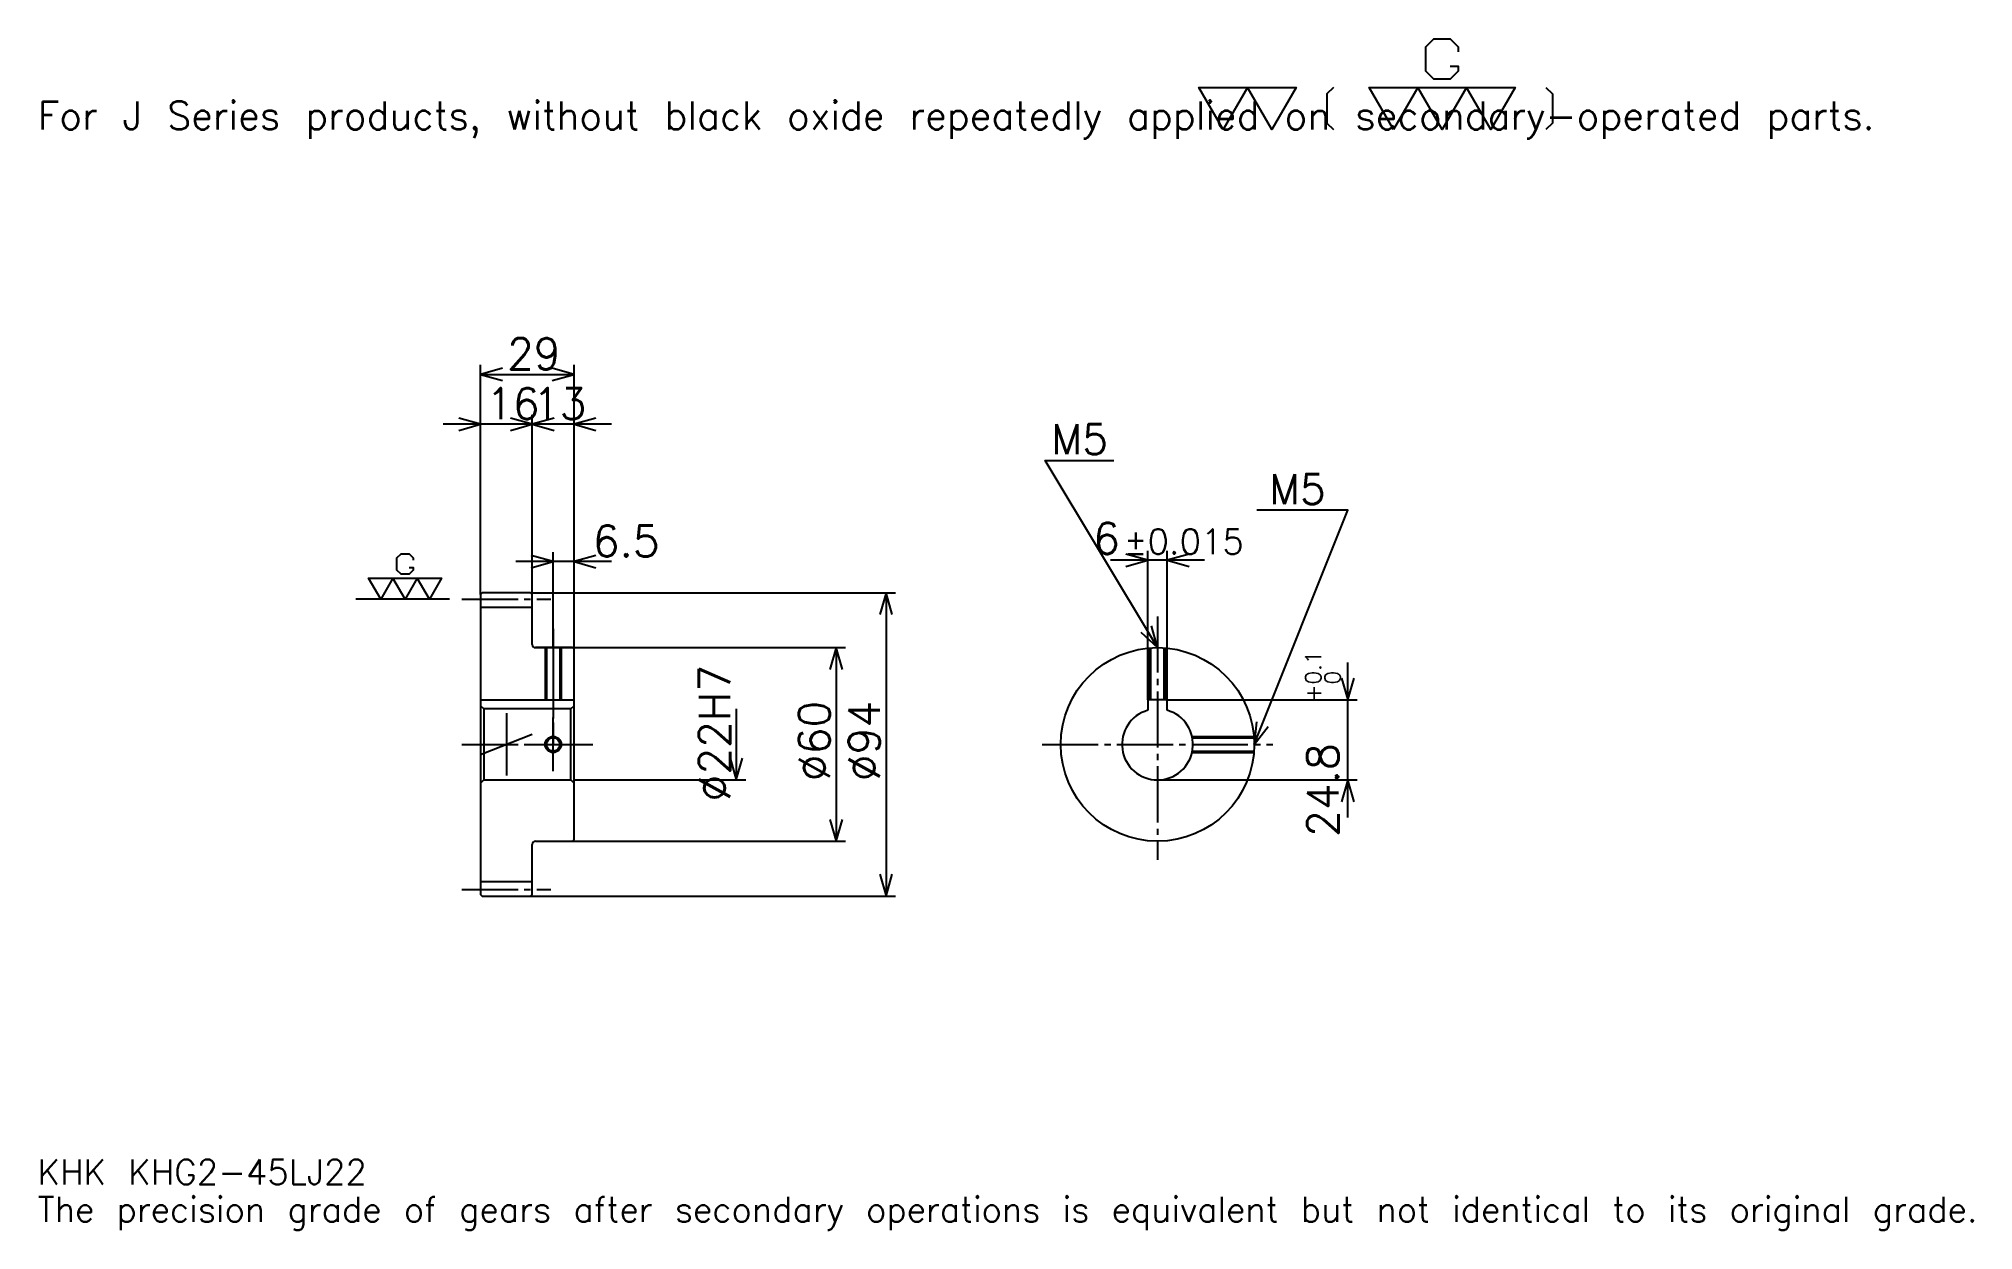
# Model space of a CAD drawing. Extents: x 20 to 620, y 7 to 376.
import ezdxf

# ---------------------------------------------------------------- set-up
doc = ezdxf.new("R2010")
doc.units = 0
doc.linetypes.add('DASHDOT', pattern=[23.217392, 17.413043, -1.934783, 1.934783, -1.934783])
doc.layers.get('0').update_dxf_attribs({"linetype": 'CONTINUOUS'})
doc.layers.add('DASHDOT', color=6, linetype='DASHDOT')
doc.styles.add('KANJI', font='TXT', dxfattribs={"bigfont": 'BIGFONT'})

msp = doc.modelspace()

# ---------------------------------------------------------------- linework, layer by layer
at = {"color": 5}
for p, q in [((156.717407, 204.684784), (156.717407, 275.304352)), ((156.717407, 272.402161), (185.717407, 272.402161)), ((185.717407, 204.684784), (185.717407, 275.304352)), ((172.717407, 204.684784), (172.717407, 259.826111)), ((184.326111, 256.92392), (145.108704, 256.92392)), ((197.326111, 256.92392), (161.108719, 256.92392)), ((179.217407, 204.684784), (179.217407, 217.260864)), ((363.630432, 171.484787), (363.630432, 217.67392)), ((369.630432, 171.484787), (369.630432, 217.67392)), ((197.326111, 214.358704), (167.608704, 214.358704)), ((381.239136, 214.771744), (352.021759, 214.771744)), ((156.717407, 204.184784), (156.717407, 204.684784)), ((172.217407, 204.684784), (185.717407, 204.684784)), ((172.717407, 204.184784), (172.717407, 204.684784)), ((179.217407, 187.684784), (179.217407, 204.684784)), ((179.217407, 187.684784), (179.217407, 204.684784)), ((185.717407, 204.684784), (285.358704, 204.684784)), ((185.717407, 187.184784), (185.717407, 204.684784)), ((282.456543, 204.684784), (282.456543, 110.684784)), ((173.717407, 187.684784), (185.717407, 187.684784)), ((185.717407, 187.684784), (269.880463, 187.684784)), ((266.978271, 187.684784), (266.978271, 127.684784)), ((425.652191, 135.076096), (425.652191, 183.093475)), ((236.021759, 168.684784), (236.021759, 146.684784)), ((369.630432, 171.484787), (428.554352, 171.484787)), ((185.717407, 146.684784), (238.923935, 146.684784)), ((366.630432, 146.684784), (428.554352, 146.684784)), ((173.717407, 127.684784), (185.717407, 127.684784)), ((185.717407, 127.684784), (269.880463, 127.684784)), ((172.217407, 110.684784), (185.717407, 110.684784)), ((185.717407, 110.684784), (285.358704, 110.684784))]:
    msp.add_line(p, q, dxfattribs=at)
at = {"color": 7}
for p, q in [((147.043488, 202.684784), (118.021759, 202.684784)), ((164.717407, 167.358704), (164.717407, 148.010864))]:
    msp.add_line(p, q, dxfattribs=at)
at = {"color": 4}
for p, q in [((156.717407, 200.184784), (172.717407, 200.184784)), ((156.717407, 171.484787), (185.717407, 171.484787)), ((157.717407, 168.684784), (157.717407, 146.684784)), ((184.717407, 168.684784), (185.717407, 169.684784)), ((184.717407, 146.684784), (185.717407, 145.684784)), ((156.717407, 115.184784), (172.717407, 115.184784))]:
    msp.add_line(p, q, dxfattribs=at)
at = {"color": 7}
for points in [[(457.382599, 367.879547), (459.897827, 367.879547), (459.897827, 366.370422), (457.382599, 363.855225), (452.352173, 363.855225), (449.836945, 366.370422), (449.836945, 373.916077), (452.352173, 376.431305), (457.382599, 376.431305), (459.897827, 373.916077), (459.897827, 372.406952)], [(386.956512, 348.260864), (379.410858, 361.339996), (409.593475, 361.339996), (402.047821, 348.260864), (394.502167, 361.339996), (386.956512, 348.260864)], [(421.163452, 361.339996), (419.151306, 359.32782), (419.151306, 350.273041), (421.163452, 348.260864)], [(439.776062, 348.260864), (432.230438, 361.339996), (477.504333, 361.339996), (469.958679, 348.260864), (462.413025, 361.339996), (454.867371, 348.260864), (447.321716, 361.339996), (439.776062, 348.260864)], [(487.062164, 361.339996), (489.074341, 359.32782), (489.074341, 350.273041), (487.062164, 348.260864)], [(134.564148, 212.494141), (135.821747, 212.494141), (135.821747, 211.739563), (134.564148, 210.481964), (132.048935, 210.481964), (130.791321, 211.739563), (130.791321, 215.51239), (132.048935, 216.770004), (134.564148, 216.770004), (135.821747, 215.51239), (135.821747, 214.757828)], [(125.760887, 202.684784), (121.98806, 209.22435), (144.625015, 209.22435), (140.852188, 202.684784), (137.079361, 209.22435), (133.306534, 202.684784), (129.533707, 209.22435), (125.760887, 202.684784)]]:
    msp.add_lwpolyline(points, dxfattribs=at)
at = {"color": 5}
for points in [[(163.489151, 274.336975), (156.717407, 272.402161), (163.489151, 270.467407)], [(178.945663, 270.467407), (185.717407, 272.402161), (178.945663, 274.336975)], [(149.945663, 254.989136), (156.717407, 256.92392), (149.945663, 258.858704)], [(165.945663, 254.989136), (172.717407, 256.92392), (165.945663, 258.858704)], [(179.489151, 258.858704), (172.717407, 256.92392), (179.489151, 254.989136)], [(192.489151, 258.858704), (185.717407, 256.92392), (192.489151, 254.989136)], [(366.630432, 187.684784), (331.804382, 245.728271), (353.086975, 245.728271)], [(396.630432, 157.684784), (425.652191, 230.25), (397.404358, 230.25)], [(172.445663, 212.42392), (179.217407, 214.358704), (172.445663, 216.293488)], [(192.489151, 216.293488), (185.717407, 214.358704), (192.489151, 212.42392)], [(356.858704, 212.83696), (363.630432, 214.771744), (356.858704, 216.706528)], [(376.402191, 216.706528), (369.630432, 214.771744), (376.402191, 212.83696)], [(284.391327, 197.91304), (282.456543, 204.684784), (280.521759, 197.91304)], [(361.487366, 192.496063), (366.630432, 187.684784), (364.805481, 194.486938)], [(268.913055, 180.91304), (266.978271, 187.684784), (265.043488, 180.91304)], [(423.717407, 178.256531), (425.652191, 171.484787), (427.586975, 178.256531)], [(397.348633, 164.690781), (396.630432, 157.684784), (400.941528, 163.253845)], [(234.086975, 153.456528), (236.021759, 146.684784), (237.956543, 153.456528)], [(427.586975, 139.91304), (425.652191, 146.684784), (423.717407, 139.91304)], [(265.043488, 134.456528), (266.978271, 127.684784), (268.913055, 134.456528)], [(280.521759, 117.456528), (282.456543, 110.684784), (284.391327, 117.456528)]]:
    msp.add_lwpolyline(points, dxfattribs=at)
at = {"color": 4}
for points in [[(172.717407, 188.684784), (172.717407, 204.184784), (172.217407, 204.684784), (157.217407, 204.684784), (156.717407, 204.184784), (156.717407, 145.684784)], [(173.717407, 127.684784), (185.217407, 127.684784), (185.717407, 128.184784), (185.717407, 187.184784), (185.217407, 187.684784), (173.717407, 187.684784)], [(176.717407, 187.684784), (176.717407, 171.484787)], [(177.152405, 187.684784), (177.152405, 171.484787)], [(181.28241, 187.684784), (181.28241, 171.484787)], [(181.717407, 187.684784), (181.717407, 171.484787)], [(364.130432, 171.484787), (364.130432, 187.580444)], [(364.56543, 171.484787), (364.56543, 187.613632)], [(368.695435, 171.484787), (368.695435, 187.613632)], [(369.130432, 171.484787), (369.130432, 187.580444)], [(156.717407, 145.684784), (157.717407, 146.684784), (184.717407, 146.684784), (184.717407, 168.684784), (157.717407, 168.684784), (156.717407, 169.684784)], [(369.630432, 168.267792), (369.630432, 171.484787), (363.630432, 171.484787), (363.630432, 168.267792)], [(377.34259, 160.184784), (396.526093, 160.184784)], [(377.434875, 159.749786), (396.559296, 159.749786)], [(377.34259, 155.184784), (396.526093, 155.184784)], [(377.434875, 155.619781), (396.559296, 155.619781)], [(156.717407, 145.684784), (156.717407, 111.184784), (157.217407, 110.684784), (172.217407, 110.684784), (172.717407, 111.184784), (172.717407, 126.684784)]]:
    msp.add_lwpolyline(points, dxfattribs=at)
for centre, radius in [((366.630432, 157.684784), 30), ((179.217407, 157.684784), 2.065)]:
    msp.add_circle(centre, radius, dxfattribs=at)
at = {"color": 7}
msp.add_circle((179.217407, 157.684784), 2.5, dxfattribs=at)
at = {"color": 4}
for centre, radius, start, end in [((173.717407, 188.684784), 1, 180, 270), ((366.630432, 157.684784), 11, 105.826620886, 74.173379114), ((173.717407, 126.684784), 1, 90, 180)]:
    msp.add_arc(centre, radius, start, end, dxfattribs=at)
at = {"layer": 'DASHDOT', "color": 7}
for p, q in [((150.913055, 202.684784), (178.521759, 202.684784)), ((366.630432, 197.358704), (366.630432, 121.880432)), ((179.217407, 187.684784), (179.217407, 157.684784)), ((150.913055, 157.684784), (191.521759, 157.684784)), ((156.717407, 154.533493), (172.717407, 160.836075)), ((330.826111, 157.684784), (402.434814, 157.684784)), ((150.913055, 112.684784), (178.521759, 112.684784))]:
    msp.add_line(p, q, dxfattribs=at)
for points in [[(179.217407, 193.489136), (179.217407, 165.680435)], [(179.217407, 149.380432), (179.217407, 165.989136)], [(170.913055, 157.684784), (187.521759, 157.684784)]]:
    msp.add_lwpolyline(points, dxfattribs=at)

# ---------------------------------------------------------------- texts
at = {"color": 7, "style": 'KANJI'}
for s, height, p in [('For J Series products, without black oxide repeatedly applied on secondary-operated parts.', 8.706522, (19.347826, 348.260864)), ('29', 9.673913, (164.929367, 273.950012)), ('16', 9.673913, (158.429367, 258.471741)), ('13', 9.673913, (172.929367, 258.471741)), ('M5', 9.286957, (333.739136, 247.663055)), ('M5', 9.286957, (401.273926, 232.184784)), ('6.5', 9.673913, (191.521759, 215.906525)), ('6', 9.673913, (346.66156, 216.706528)), ('%%p0.015', 7.73913, (356.237549, 216.706528)), ('KHK KHG2-45LJ22', 7.73913, (19.347826, 21.282608)), ('The precision grade of gears after secondary operations is equivalent but not identical to its original grade.', 7.73913, (19.347826, 9.673913))]:
    msp.add_text(s, height=height, dxfattribs=at).set_placement(p)
for s, height, p in [('%%c22H7', 9.673913, (234.086975, 140.029892)), ('0.1', 4.836957, (417.332642, 176.310913)), ('+', 4.836957, (417.332642, 170.893524)), ('0', 4.836957, (423.330444, 176.310913)), ('%%c60', 9.673913, (265.043488, 146.317932)), ('%%c94', 9.673913, (280.521759, 146.317932)), ('24.8', 9.673913, (422.750031, 129.020996))]:
    msp.add_text(s, height=height, rotation=90, dxfattribs=at).set_placement(p)

doc.saveas('drawing.dxf')
